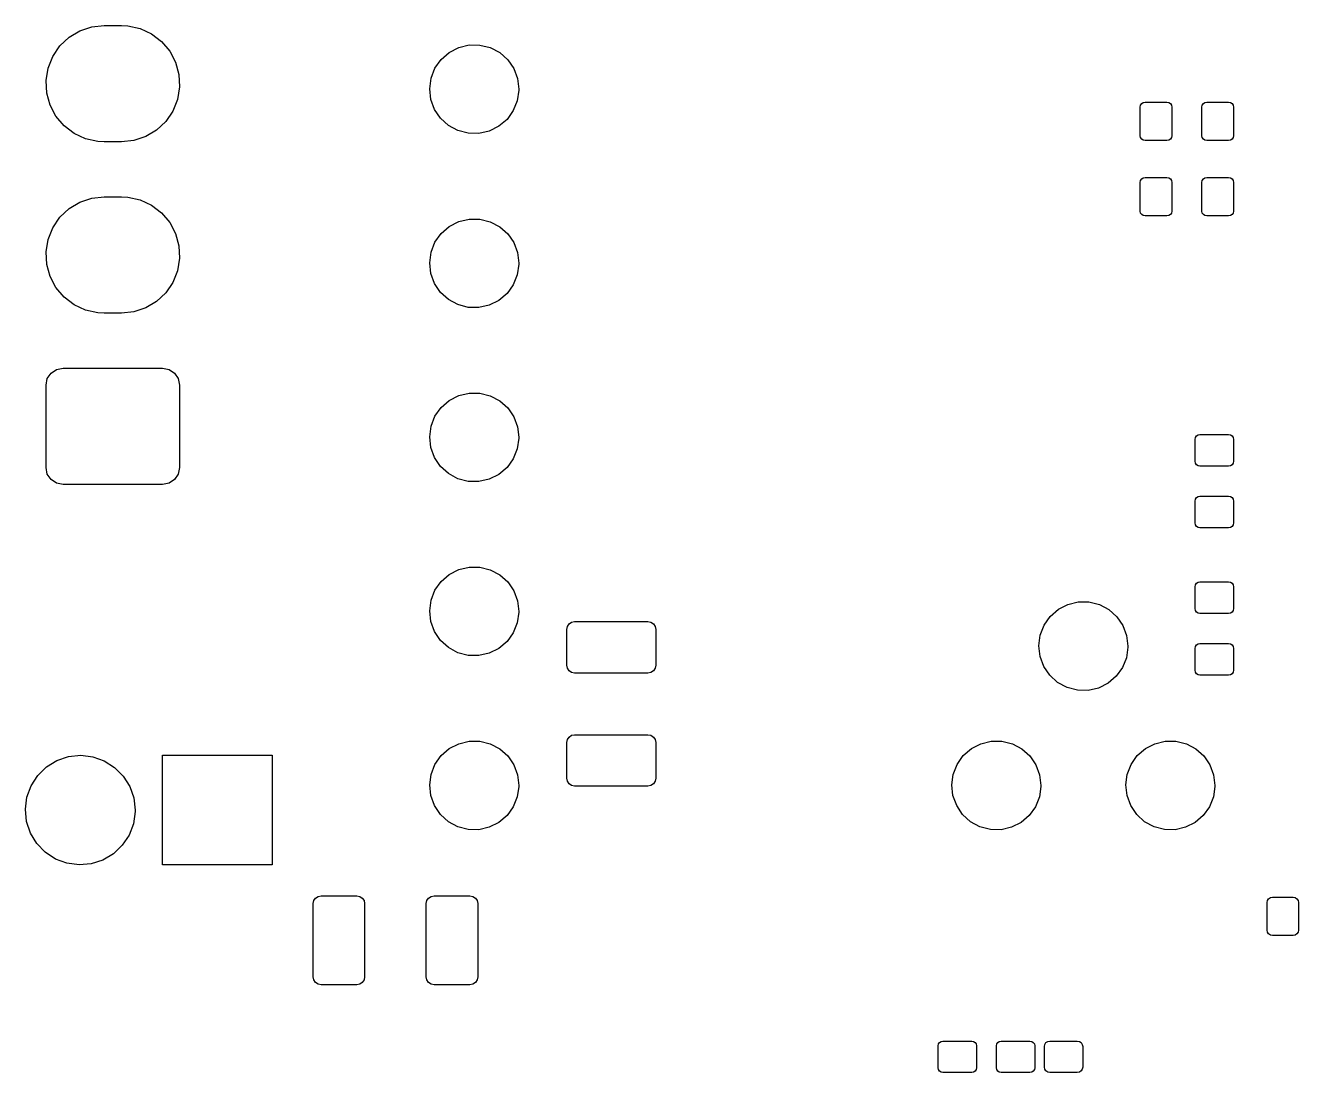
# Model space of a CAD drawing. Extents: x 100.2 to 143.8, y -109.8 to -50.2.
# Drawn here: x 101.2 to 119.78, y -94.38 to -79.1 of the extents above; entities that cross this region are included whole.
import ezdxf

# ---------------------------------------------------------------- set-up
doc = ezdxf.new("R2010")
doc.units = 0
doc.layers.add('BLACK', color=7, linetype='CONTINUOUS')

msp = doc.modelspace()

# ---------------------------------------------------------------- linework, layer by layer
at = {"layer": 'BLACK', "linetype": 'CONTINUOUS'}
for p, q in [((101.993, -79.1784), (102.167, -79.1198)), ((102.167, -79.1198), (102.35, -79.1)), ((102.35, -79.1), (102.6, -79.1)), ((102.6, -79.1), (102.695, -79.1053)), ((102.695, -79.1053), (102.874, -79.1453)), ((102.874, -79.1453), (103.04, -79.2229)), ((101.703, -79.3991), (101.836, -79.273)), ((101.836, -79.273), (101.993, -79.1784)), ((103.04, -79.2229), (103.186, -79.3345)), ((103.186, -79.3345), (103.305, -79.4747)), ((101.599, -79.5509), (101.703, -79.3991)), ((103.305, -79.4747), (103.39, -79.6371)), ((107.267, -79.5951), (107.385, -79.4924)), ((107.385, -79.4924), (107.523, -79.4208)), ((107.523, -79.4208), (107.675, -79.3843)), ((107.675, -79.3843), (107.831, -79.3851)), ((107.831, -79.3851), (107.983, -79.4232)), ((107.983, -79.4232), (108.121, -79.4963)), ((108.121, -79.4963), (108.238, -79.6001)), ((101.531, -79.7214), (101.599, -79.5509)), ((103.39, -79.6371), (103.439, -79.8141)), ((107.177, -79.7228), (107.267, -79.5951)), ((108.238, -79.6001), (108.326, -79.7289)), ((101.501, -79.9026), (101.531, -79.7214)), ((103.439, -79.8141), (103.449, -79.9974)), ((107.1, -80.0232), (107.12, -79.8684)), ((107.12, -79.8684), (107.177, -79.7228)), ((108.326, -79.7289), (108.381, -79.875)), ((108.381, -79.875), (108.4, -80.03)), ((101.511, -80.0859), (101.501, -79.9026)), ((103.449, -79.9974), (103.419, -80.1786)), ((107.117, -80.1784), (107.1, -80.0232)), ((108.4, -80.0436), (108.378, -80.1982)), ((108.4, -80.03), (108.4, -80.0436)), ((101.56, -80.2629), (101.511, -80.0859)), ((101.645, -80.4253), (101.56, -80.2629)), ((103.419, -80.1786), (103.351, -80.3491)), ((107.171, -80.3251), (107.117, -80.1784)), ((108.378, -80.1982), (108.32, -80.3431)), ((117.47, -80.29), (117.475, -80.2632)), ((117.475, -80.2632), (117.491, -80.2405)), ((117.491, -80.2405), (117.513, -80.2253)), ((117.513, -80.2253), (117.54, -80.22)), ((117.54, -80.22), (117.86, -80.22)), ((117.86, -80.22), (117.887, -80.2253)), ((117.887, -80.2253), (117.909, -80.2405)), ((117.909, -80.2405), (117.925, -80.2632)), ((117.925, -80.2632), (117.93, -80.29)), ((118.37, -80.29), (118.375, -80.2632)), ((118.375, -80.2632), (118.391, -80.2405)), ((118.391, -80.2405), (118.413, -80.2253)), ((118.413, -80.2253), (118.44, -80.22)), ((118.44, -80.22), (118.76, -80.22)), ((118.76, -80.22), (118.787, -80.2253)), ((118.787, -80.2253), (118.809, -80.2405)), ((118.809, -80.2405), (118.825, -80.2632)), ((118.825, -80.2632), (118.83, -80.29)), ((101.764, -80.5655), (101.645, -80.4253)), ((103.351, -80.3491), (103.247, -80.5009)), ((107.258, -80.4547), (107.171, -80.3251)), ((108.32, -80.3431), (108.228, -80.47)), ((117.47, -80.71), (117.47, -80.29)), ((117.93, -80.29), (117.93, -80.71)), ((118.37, -80.71), (118.37, -80.29)), ((118.83, -80.29), (118.83, -80.71)), ((101.91, -80.6771), (101.764, -80.5655)), ((103.114, -80.6271), (102.957, -80.7216)), ((103.247, -80.5009), (103.114, -80.6271)), ((107.373, -80.5598), (107.258, -80.4547)), ((107.511, -80.6344), (107.373, -80.5598)), ((107.662, -80.674), (107.511, -80.6344)), ((108.11, -80.5714), (107.97, -80.6416)), ((108.228, -80.47), (108.11, -80.5714)), ((102.076, -80.7547), (101.91, -80.6771)), ((102.255, -80.7947), (102.076, -80.7547)), ((102.35, -80.8), (102.255, -80.7947)), ((102.6, -80.8), (102.35, -80.8)), ((102.783, -80.7802), (102.6, -80.8)), ((102.957, -80.7216), (102.783, -80.7802)), ((107.818, -80.6764), (107.662, -80.674)), ((107.97, -80.6416), (107.818, -80.6764)), ((117.475, -80.7368), (117.47, -80.71)), ((117.491, -80.7595), (117.475, -80.7368)), ((117.513, -80.7747), (117.491, -80.7595)), ((117.54, -80.78), (117.513, -80.7747)), ((117.86, -80.78), (117.54, -80.78)), ((117.887, -80.7747), (117.86, -80.78)), ((117.909, -80.7595), (117.887, -80.7747)), ((117.925, -80.7368), (117.909, -80.7595)), ((117.93, -80.71), (117.925, -80.7368)), ((118.375, -80.7368), (118.37, -80.71)), ((118.391, -80.7595), (118.375, -80.7368)), ((118.413, -80.7747), (118.391, -80.7595)), ((118.44, -80.78), (118.413, -80.7747)), ((118.76, -80.78), (118.44, -80.78)), ((118.787, -80.7747), (118.76, -80.78)), ((118.809, -80.7595), (118.787, -80.7747)), ((118.825, -80.7368), (118.809, -80.7595)), ((118.83, -80.71), (118.825, -80.7368)), ((117.47, -81.39), (117.475, -81.3632)), ((117.475, -81.3632), (117.491, -81.3405)), ((117.491, -81.3405), (117.513, -81.3253)), ((117.513, -81.3253), (117.54, -81.32)), ((117.54, -81.32), (117.86, -81.32)), ((117.86, -81.32), (117.887, -81.3253)), ((117.887, -81.3253), (117.909, -81.3405)), ((117.909, -81.3405), (117.925, -81.3632)), ((117.925, -81.3632), (117.93, -81.39)), ((118.37, -81.39), (118.375, -81.3632)), ((118.375, -81.3632), (118.391, -81.3405)), ((118.391, -81.3405), (118.413, -81.3253)), ((118.413, -81.3253), (118.44, -81.32)), ((118.44, -81.32), (118.76, -81.32)), ((118.76, -81.32), (118.787, -81.3253)), ((118.787, -81.3253), (118.809, -81.3405)), ((118.809, -81.3405), (118.825, -81.3632)), ((118.825, -81.3632), (118.83, -81.39)), ((117.47, -81.81), (117.47, -81.39)), ((117.93, -81.39), (117.93, -81.81)), ((118.37, -81.81), (118.37, -81.39)), ((118.83, -81.39), (118.83, -81.81)), ((101.836, -81.773), (101.993, -81.6784)), ((101.993, -81.6784), (102.167, -81.6198)), ((102.167, -81.6198), (102.35, -81.6)), ((102.35, -81.6), (102.6, -81.6)), ((102.6, -81.6), (102.695, -81.6053)), ((102.695, -81.6053), (102.874, -81.6453)), ((102.874, -81.6453), (103.04, -81.7229)), ((103.04, -81.7229), (103.186, -81.8345)), ((101.599, -82.0509), (101.703, -81.8991)), ((101.703, -81.8991), (101.836, -81.773)), ((103.186, -81.8345), (103.305, -81.9747)), ((107.523, -81.9608), (107.675, -81.9243)), ((107.675, -81.9243), (107.831, -81.9251)), ((107.831, -81.9251), (107.983, -81.9632)), ((117.475, -81.8368), (117.47, -81.81)), ((117.491, -81.8595), (117.475, -81.8368)), ((117.513, -81.8747), (117.491, -81.8595)), ((117.54, -81.88), (117.513, -81.8747)), ((117.86, -81.88), (117.54, -81.88)), ((117.887, -81.8747), (117.86, -81.88)), ((117.909, -81.8595), (117.887, -81.8747)), ((117.925, -81.8368), (117.909, -81.8595)), ((117.93, -81.81), (117.925, -81.8368)), ((118.375, -81.8368), (118.37, -81.81)), ((118.391, -81.8595), (118.375, -81.8368)), ((118.413, -81.8747), (118.391, -81.8595)), ((118.44, -81.88), (118.413, -81.8747)), ((118.76, -81.88), (118.44, -81.88)), ((118.787, -81.8747), (118.76, -81.88)), ((118.809, -81.8595), (118.787, -81.8747)), ((118.825, -81.8368), (118.809, -81.8595)), ((118.83, -81.81), (118.825, -81.8368)), ((101.531, -82.2214), (101.599, -82.0509)), ((103.305, -81.9747), (103.39, -82.1371)), ((107.267, -82.1351), (107.385, -82.0324)), ((107.385, -82.0324), (107.523, -81.9608)), ((107.983, -81.9632), (108.121, -82.0363)), ((108.121, -82.0363), (108.238, -82.1401)), ((101.501, -82.4026), (101.531, -82.2214)), ((103.39, -82.1371), (103.439, -82.3141)), ((107.12, -82.4084), (107.177, -82.2628)), ((107.177, -82.2628), (107.267, -82.1351)), ((108.238, -82.1401), (108.326, -82.2689)), ((108.326, -82.2689), (108.381, -82.415)), ((101.511, -82.5859), (101.501, -82.4026)), ((103.439, -82.3141), (103.449, -82.4974)), ((107.1, -82.5632), (107.12, -82.4084)), ((108.381, -82.415), (108.4, -82.57)), ((101.56, -82.7629), (101.511, -82.5859)), ((103.419, -82.6786), (103.351, -82.8491)), ((103.449, -82.4974), (103.419, -82.6786)), ((107.117, -82.7184), (107.1, -82.5632)), ((108.4, -82.5836), (108.378, -82.7382)), ((108.4, -82.57), (108.4, -82.5836)), ((101.645, -82.9253), (101.56, -82.7629)), ((103.351, -82.8491), (103.247, -83.0009)), ((107.171, -82.8651), (107.117, -82.7184)), ((107.258, -82.9947), (107.171, -82.8651)), ((108.378, -82.7382), (108.32, -82.8831)), ((101.764, -83.0655), (101.645, -82.9253)), ((103.247, -83.0009), (103.114, -83.1271)), ((107.373, -83.0998), (107.258, -82.9947)), ((108.228, -83.01), (108.11, -83.1114)), ((108.32, -82.8831), (108.228, -83.01)), ((101.91, -83.1771), (101.764, -83.0655)), ((102.076, -83.2547), (101.91, -83.1771)), ((102.957, -83.2216), (102.783, -83.2802)), ((103.114, -83.1271), (102.957, -83.2216)), ((107.511, -83.1744), (107.373, -83.0998)), ((107.662, -83.214), (107.511, -83.1744)), ((107.818, -83.2164), (107.662, -83.214)), ((107.97, -83.1816), (107.818, -83.2164)), ((108.11, -83.1114), (107.97, -83.1816)), ((102.255, -83.2947), (102.076, -83.2547)), ((102.35, -83.3), (102.255, -83.2947)), ((102.6, -83.3), (102.35, -83.3)), ((102.783, -83.2802), (102.6, -83.3)), ((101.573, -84.1732), (101.654, -84.119)), ((101.654, -84.119), (101.75, -84.1)), ((101.75, -84.1), (103.2, -84.1)), ((103.2, -84.1), (103.296, -84.119)), ((103.296, -84.119), (103.377, -84.1732)), ((101.5, -84.35), (101.519, -84.2543)), ((101.5, -85.55), (101.5, -84.35)), ((101.519, -84.2543), (101.573, -84.1732)), ((103.377, -84.1732), (103.431, -84.2543)), ((103.431, -84.2543), (103.45, -84.35)), ((103.45, -84.35), (103.45, -85.55)), ((107.385, -84.5724), (107.523, -84.5008)), ((107.523, -84.5008), (107.675, -84.4643)), ((107.675, -84.4643), (107.831, -84.4651)), ((107.831, -84.4651), (107.983, -84.5032)), ((107.983, -84.5032), (108.121, -84.5763)), ((107.177, -84.8028), (107.267, -84.6751)), ((107.267, -84.6751), (107.385, -84.5724)), ((108.121, -84.5763), (108.238, -84.6801)), ((108.238, -84.6801), (108.326, -84.8089)), ((107.12, -84.9484), (107.177, -84.8028)), ((108.326, -84.8089), (108.381, -84.955)), ((107.1, -85.1032), (107.12, -84.9484)), ((108.381, -84.955), (108.4, -85.11)), ((118.275, -85.1132), (118.291, -85.0905)), ((118.291, -85.0905), (118.313, -85.0753)), ((118.313, -85.0753), (118.34, -85.07)), ((118.34, -85.07), (118.76, -85.07)), ((118.76, -85.07), (118.787, -85.0753)), ((118.787, -85.0753), (118.809, -85.0905)), ((118.809, -85.0905), (118.825, -85.1132)), ((107.117, -85.2584), (107.1, -85.1032)), ((107.171, -85.4051), (107.117, -85.2584)), ((108.378, -85.2782), (108.32, -85.4231)), ((108.4, -85.1236), (108.378, -85.2782)), ((108.4, -85.11), (108.4, -85.1236)), ((118.27, -85.14), (118.275, -85.1132)), ((118.27, -85.46), (118.27, -85.14)), ((118.825, -85.1132), (118.83, -85.14)), ((118.83, -85.14), (118.83, -85.46)), ((107.258, -85.5347), (107.171, -85.4051)), ((108.32, -85.4231), (108.228, -85.55)), ((118.275, -85.4868), (118.27, -85.46)), ((118.83, -85.46), (118.825, -85.4868)), ((101.519, -85.6457), (101.5, -85.55)), ((101.573, -85.7268), (101.519, -85.6457)), ((103.431, -85.6457), (103.377, -85.7268)), ((103.45, -85.55), (103.431, -85.6457)), ((107.373, -85.6398), (107.258, -85.5347)), ((107.511, -85.7144), (107.373, -85.6398)), ((108.11, -85.6514), (107.97, -85.7216)), ((108.228, -85.55), (108.11, -85.6514)), ((118.291, -85.5095), (118.275, -85.4868)), ((118.313, -85.5247), (118.291, -85.5095)), ((118.34, -85.53), (118.313, -85.5247)), ((118.76, -85.53), (118.34, -85.53)), ((118.787, -85.5247), (118.76, -85.53)), ((118.809, -85.5095), (118.787, -85.5247)), ((118.825, -85.4868), (118.809, -85.5095)), ((101.654, -85.781), (101.573, -85.7268)), ((101.75, -85.8), (101.654, -85.781)), ((103.2, -85.8), (101.75, -85.8)), ((103.296, -85.781), (103.2, -85.8)), ((103.377, -85.7268), (103.296, -85.781)), ((107.662, -85.754), (107.511, -85.7144)), ((107.818, -85.7564), (107.662, -85.754)), ((107.97, -85.7216), (107.818, -85.7564)), ((118.27, -86.04), (118.275, -86.0132)), ((118.275, -86.0132), (118.291, -85.9905)), ((118.291, -85.9905), (118.313, -85.9753)), ((118.313, -85.9753), (118.34, -85.97)), ((118.34, -85.97), (118.76, -85.97)), ((118.76, -85.97), (118.787, -85.9753)), ((118.787, -85.9753), (118.809, -85.9905)), ((118.809, -85.9905), (118.825, -86.0132)), ((118.825, -86.0132), (118.83, -86.04)), ((118.27, -86.36), (118.27, -86.04)), ((118.83, -86.04), (118.83, -86.36)), ((118.275, -86.3868), (118.27, -86.36)), ((118.291, -86.4095), (118.275, -86.3868)), ((118.825, -86.3868), (118.809, -86.4095)), ((118.83, -86.36), (118.825, -86.3868)), ((118.313, -86.4247), (118.291, -86.4095)), ((118.34, -86.43), (118.313, -86.4247)), ((118.76, -86.43), (118.34, -86.43)), ((118.787, -86.4247), (118.76, -86.43)), ((118.809, -86.4095), (118.787, -86.4247)), ((107.267, -87.2151), (107.385, -87.1124)), ((107.385, -87.1124), (107.523, -87.0408)), ((107.523, -87.0408), (107.675, -87.0043)), ((107.675, -87.0043), (107.831, -87.0051)), ((107.831, -87.0051), (107.983, -87.0432)), ((107.983, -87.0432), (108.121, -87.1163)), ((108.121, -87.1163), (108.238, -87.2201)), ((107.177, -87.3428), (107.267, -87.2151)), ((108.238, -87.2201), (108.326, -87.3489)), ((118.27, -87.29), (118.275, -87.2632)), ((118.27, -87.61), (118.27, -87.29)), ((118.275, -87.2632), (118.291, -87.2405)), ((118.291, -87.2405), (118.313, -87.2253)), ((118.313, -87.2253), (118.34, -87.22)), ((118.34, -87.22), (118.76, -87.22)), ((118.76, -87.22), (118.787, -87.2253)), ((118.787, -87.2253), (118.809, -87.2405)), ((118.809, -87.2405), (118.825, -87.2632)), ((118.825, -87.2632), (118.83, -87.29)), ((118.83, -87.29), (118.83, -87.61)), ((107.1, -87.6432), (107.12, -87.4884)), ((107.12, -87.4884), (107.177, -87.3428)), ((108.326, -87.3489), (108.381, -87.495)), ((108.381, -87.495), (108.4, -87.65)), ((107.117, -87.7984), (107.1, -87.6432)), ((108.4, -87.6636), (108.378, -87.8182)), ((108.4, -87.65), (108.4, -87.6636)), ((116.157, -87.7231), (116.275, -87.6204)), ((116.275, -87.6204), (116.413, -87.5488)), ((116.413, -87.5488), (116.565, -87.5123)), ((116.565, -87.5123), (116.721, -87.5131)), ((116.721, -87.5131), (116.873, -87.5512)), ((116.873, -87.5512), (117.011, -87.6243)), ((117.011, -87.6243), (117.128, -87.7281)), ((118.275, -87.6368), (118.27, -87.61)), ((118.291, -87.6595), (118.275, -87.6368)), ((118.313, -87.6747), (118.291, -87.6595)), ((118.34, -87.68), (118.313, -87.6747)), ((118.76, -87.68), (118.34, -87.68)), ((118.787, -87.6747), (118.76, -87.68)), ((118.809, -87.6595), (118.787, -87.6747)), ((118.825, -87.6368), (118.809, -87.6595)), ((118.83, -87.61), (118.825, -87.6368)), ((107.171, -87.9451), (107.117, -87.7984)), ((108.378, -87.8182), (108.32, -87.9631)), ((109.1, -87.915), (109.109, -87.871)), ((109.109, -87.871), (109.134, -87.8337)), ((109.134, -87.8337), (109.171, -87.8088)), ((109.171, -87.8088), (109.215, -87.8)), ((109.215, -87.8), (110.285, -87.8)), ((110.285, -87.8), (110.329, -87.8088)), ((110.329, -87.8088), (110.366, -87.8337)), ((110.366, -87.8337), (110.391, -87.871)), ((110.391, -87.871), (110.4, -87.915)), ((116.01, -87.9964), (116.067, -87.8508)), ((116.067, -87.8508), (116.157, -87.7231)), ((117.128, -87.7281), (117.216, -87.8569)), ((117.216, -87.8569), (117.271, -88.003)), ((107.258, -88.0747), (107.171, -87.9451)), ((108.32, -87.9631), (108.228, -88.09)), ((109.1, -88.435), (109.1, -87.915)), ((110.4, -87.915), (110.4, -88.435)), ((115.99, -88.1512), (116.01, -87.9964)), ((117.271, -88.003), (117.29, -88.158)), ((107.373, -88.1798), (107.258, -88.0747)), ((107.511, -88.2544), (107.373, -88.1798)), ((107.662, -88.294), (107.511, -88.2544)), ((108.11, -88.1914), (107.97, -88.2616)), ((108.228, -88.09), (108.11, -88.1914)), ((116.007, -88.3064), (115.99, -88.1512)), ((117.29, -88.1716), (117.268, -88.3262)), ((117.29, -88.158), (117.29, -88.1716)), ((118.27, -88.19), (118.275, -88.1632)), ((118.27, -88.51), (118.27, -88.19)), ((118.275, -88.1632), (118.291, -88.1405)), ((118.291, -88.1405), (118.313, -88.1253)), ((118.313, -88.1253), (118.34, -88.12)), ((118.34, -88.12), (118.76, -88.12)), ((118.76, -88.12), (118.787, -88.1253)), ((118.787, -88.1253), (118.809, -88.1405)), ((118.809, -88.1405), (118.825, -88.1632)), ((118.825, -88.1632), (118.83, -88.19)), ((118.83, -88.19), (118.83, -88.51)), ((107.818, -88.2964), (107.662, -88.294)), ((107.97, -88.2616), (107.818, -88.2964)), ((109.109, -88.479), (109.1, -88.435)), ((110.4, -88.435), (110.391, -88.479)), ((116.061, -88.4531), (116.007, -88.3064)), ((117.268, -88.3262), (117.21, -88.4711)), ((109.134, -88.5163), (109.109, -88.479)), ((109.171, -88.5412), (109.134, -88.5163)), ((109.215, -88.55), (109.171, -88.5412)), ((110.285, -88.55), (109.215, -88.55)), ((110.329, -88.5412), (110.285, -88.55)), ((110.366, -88.5163), (110.329, -88.5412)), ((110.391, -88.479), (110.366, -88.5163)), ((116.148, -88.5827), (116.061, -88.4531)), ((116.263, -88.6878), (116.148, -88.5827)), ((117.118, -88.598), (117, -88.6994)), ((117.21, -88.4711), (117.118, -88.598)), ((118.275, -88.5368), (118.27, -88.51)), ((118.291, -88.5595), (118.275, -88.5368)), ((118.313, -88.5747), (118.291, -88.5595)), ((118.34, -88.58), (118.313, -88.5747)), ((118.76, -88.58), (118.34, -88.58)), ((118.787, -88.5747), (118.76, -88.58)), ((118.809, -88.5595), (118.787, -88.5747)), ((118.825, -88.5368), (118.809, -88.5595)), ((118.83, -88.51), (118.825, -88.5368)), ((116.401, -88.7624), (116.263, -88.6878)), ((116.552, -88.802), (116.401, -88.7624)), ((116.708, -88.8044), (116.552, -88.802)), ((116.86, -88.7696), (116.708, -88.8044)), ((117, -88.6994), (116.86, -88.7696)), ((107.523, -89.5808), (107.675, -89.5443)), ((107.675, -89.5443), (107.831, -89.5451)), ((107.831, -89.5451), (107.983, -89.5832)), ((109.1, -89.565), (109.109, -89.521)), ((109.109, -89.521), (109.134, -89.4837)), ((109.134, -89.4837), (109.171, -89.4588)), ((109.171, -89.4588), (109.215, -89.45)), ((109.215, -89.45), (110.285, -89.45)), ((110.285, -89.45), (110.329, -89.4588)), ((110.329, -89.4588), (110.366, -89.4837)), ((110.366, -89.4837), (110.391, -89.521)), ((110.391, -89.521), (110.4, -89.565)), ((115.143, -89.5808), (115.295, -89.5443)), ((115.295, -89.5443), (115.451, -89.5451)), ((115.451, -89.5451), (115.603, -89.5832)), ((117.683, -89.5808), (117.835, -89.5443)), ((117.835, -89.5443), (117.991, -89.5451)), ((117.991, -89.5451), (118.143, -89.5832)), ((107.267, -89.7551), (107.385, -89.6524)), ((107.385, -89.6524), (107.523, -89.5808)), ((107.983, -89.5832), (108.121, -89.6563)), ((108.121, -89.6563), (108.238, -89.7601)), ((109.1, -90.085), (109.1, -89.565)), ((110.4, -89.565), (110.4, -90.085)), ((114.887, -89.7551), (115.005, -89.6524)), ((115.005, -89.6524), (115.143, -89.5808)), ((115.603, -89.5832), (115.741, -89.6563)), ((115.741, -89.6563), (115.858, -89.7601)), ((117.427, -89.7551), (117.545, -89.6524)), ((117.545, -89.6524), (117.683, -89.5808)), ((118.143, -89.5832), (118.281, -89.6563)), ((118.281, -89.6563), (118.398, -89.7601)), ((101.38, -90.0444), (101.507, -89.9196)), ((101.507, -89.9196), (101.659, -89.8261)), ((101.659, -89.8261), (101.828, -89.7687)), ((101.828, -89.7687), (102.006, -89.75)), ((102.006, -89.75), (102.183, -89.7711)), ((102.183, -89.7711), (102.351, -89.831)), ((102.351, -89.831), (102.501, -89.9265)), ((102.501, -89.9265), (102.627, -90.0531)), ((103.2, -91.35), (103.2, -89.75)), ((103.2, -89.75), (104.8, -89.75)), ((104.8, -89.75), (104.8, -91.35)), ((107.12, -90.0284), (107.177, -89.8828)), ((107.177, -89.8828), (107.267, -89.7551)), ((108.238, -89.7601), (108.326, -89.8889)), ((108.326, -89.8889), (108.381, -90.035)), ((114.74, -90.0284), (114.797, -89.8828)), ((114.797, -89.8828), (114.887, -89.7551)), ((115.858, -89.7601), (115.946, -89.8889)), ((115.946, -89.8889), (116.001, -90.035)), ((117.28, -90.0284), (117.337, -89.8828)), ((117.337, -89.8828), (117.427, -89.7551)), ((118.398, -89.7601), (118.486, -89.8889)), ((118.486, -89.8889), (118.541, -90.035)), ((101.283, -90.1943), (101.38, -90.0444)), ((102.627, -90.0531), (102.721, -90.2043)), ((107.1, -90.1832), (107.12, -90.0284)), ((108.381, -90.035), (108.4, -90.19)), ((109.109, -90.129), (109.1, -90.085)), ((110.4, -90.085), (110.391, -90.129)), ((114.72, -90.1832), (114.74, -90.0284)), ((116.001, -90.035), (116.02, -90.19)), ((117.26, -90.1832), (117.28, -90.0284)), ((118.541, -90.035), (118.56, -90.19)), ((101.222, -90.3619), (101.283, -90.1943)), ((102.721, -90.2043), (102.78, -90.3728)), ((107.117, -90.3384), (107.1, -90.1832)), ((108.4, -90.2036), (108.378, -90.3582)), ((108.4, -90.19), (108.4, -90.2036)), ((109.134, -90.1663), (109.109, -90.129)), ((109.171, -90.1912), (109.134, -90.1663)), ((109.215, -90.2), (109.171, -90.1912)), ((110.285, -90.2), (109.215, -90.2)), ((110.329, -90.1912), (110.285, -90.2)), ((110.366, -90.1663), (110.329, -90.1912)), ((110.391, -90.129), (110.366, -90.1663)), ((114.737, -90.3384), (114.72, -90.1832)), ((116.02, -90.2036), (115.998, -90.3582)), ((116.02, -90.19), (116.02, -90.2036)), ((117.277, -90.3384), (117.26, -90.1832)), ((118.56, -90.2036), (118.538, -90.3582)), ((118.56, -90.19), (118.56, -90.2036)), ((101.2, -90.5388), (101.222, -90.3619)), ((102.78, -90.3728), (102.8, -90.55)), ((107.171, -90.4851), (107.117, -90.3384)), ((108.378, -90.3582), (108.32, -90.5031)), ((114.791, -90.4851), (114.737, -90.3384)), ((115.998, -90.3582), (115.94, -90.5031)), ((117.331, -90.4851), (117.277, -90.3384)), ((118.538, -90.3582), (118.48, -90.5031)), ((101.217, -90.7163), (101.2, -90.5388)), ((102.8, -90.5723), (102.775, -90.749)), ((102.8, -90.55), (102.8, -90.5723)), ((107.258, -90.6147), (107.171, -90.4851)), ((107.373, -90.7198), (107.258, -90.6147)), ((108.228, -90.63), (108.11, -90.7314)), ((108.32, -90.5031), (108.228, -90.63)), ((114.878, -90.6147), (114.791, -90.4851)), ((114.993, -90.7198), (114.878, -90.6147)), ((115.848, -90.63), (115.73, -90.7314)), ((115.94, -90.5031), (115.848, -90.63)), ((117.418, -90.6147), (117.331, -90.4851)), ((117.533, -90.7198), (117.418, -90.6147)), ((118.388, -90.63), (118.27, -90.7314)), ((118.48, -90.5031), (118.388, -90.63)), ((101.274, -90.8856), (101.217, -90.7163)), ((102.775, -90.749), (102.712, -90.9157)), ((107.511, -90.7944), (107.373, -90.7198)), ((107.662, -90.834), (107.511, -90.7944)), ((107.818, -90.8364), (107.662, -90.834)), ((107.97, -90.8016), (107.818, -90.8364)), ((108.11, -90.7314), (107.97, -90.8016)), ((115.131, -90.7944), (114.993, -90.7198)), ((115.282, -90.834), (115.131, -90.7944)), ((115.438, -90.8364), (115.282, -90.834)), ((115.59, -90.8016), (115.438, -90.8364)), ((115.73, -90.7314), (115.59, -90.8016)), ((117.671, -90.7944), (117.533, -90.7198)), ((117.822, -90.834), (117.671, -90.7944)), ((117.978, -90.8364), (117.822, -90.834)), ((118.13, -90.8016), (117.978, -90.8364)), ((118.27, -90.7314), (118.13, -90.8016)), ((101.366, -91.0381), (101.274, -90.8856)), ((101.49, -91.1664), (101.366, -91.0381)), ((102.712, -90.9157), (102.613, -91.0642)), ((101.639, -91.2641), (101.49, -91.1664)), ((102.484, -91.1872), (102.33, -91.2785)), ((102.613, -91.0642), (102.484, -91.1872)), ((101.806, -91.3262), (101.639, -91.2641)), ((101.983, -91.3498), (101.806, -91.3262)), ((102.161, -91.3337), (101.983, -91.3498)), ((102.33, -91.2785), (102.161, -91.3337)), ((104.8, -91.35), (103.2, -91.35)), ((105.4, -91.915), (105.409, -91.871)), ((105.4, -92.985), (105.4, -91.915)), ((105.409, -91.871), (105.434, -91.8337)), ((105.434, -91.8337), (105.471, -91.8088)), ((105.471, -91.8088), (105.515, -91.8)), ((105.515, -91.8), (106.035, -91.8)), ((106.035, -91.8), (106.079, -91.8088)), ((106.079, -91.8088), (106.116, -91.8337)), ((106.116, -91.8337), (106.141, -91.871)), ((106.141, -91.871), (106.15, -91.915)), ((106.15, -91.915), (106.15, -92.985)), ((107.05, -91.915), (107.059, -91.871)), ((107.05, -92.985), (107.05, -91.915)), ((107.059, -91.871), (107.084, -91.8337)), ((107.084, -91.8337), (107.121, -91.8088)), ((107.121, -91.8088), (107.165, -91.8)), ((107.165, -91.8), (107.685, -91.8)), ((107.685, -91.8), (107.729, -91.8088)), ((107.729, -91.8088), (107.766, -91.8337)), ((107.766, -91.8337), (107.791, -91.871)), ((107.791, -91.871), (107.8, -91.915)), ((107.8, -91.915), (107.8, -92.985)), ((119.32, -91.9), (119.326, -91.8694)), ((119.32, -92.3), (119.32, -91.9)), ((119.326, -91.8694), (119.343, -91.8434)), ((119.343, -91.8434), (119.369, -91.8261)), ((119.369, -91.8261), (119.4, -91.82)), ((119.4, -91.82), (119.7, -91.82)), ((119.7, -91.82), (119.731, -91.8261)), ((119.731, -91.8261), (119.757, -91.8434)), ((119.757, -91.8434), (119.774, -91.8694)), ((119.774, -91.8694), (119.78, -91.9)), ((119.78, -91.9), (119.78, -92.3)), ((119.326, -92.3306), (119.32, -92.3)), ((119.343, -92.3566), (119.326, -92.3306)), ((119.774, -92.3306), (119.757, -92.3566)), ((119.78, -92.3), (119.774, -92.3306)), ((119.369, -92.3739), (119.343, -92.3566)), ((119.4, -92.38), (119.369, -92.3739)), ((119.7, -92.38), (119.4, -92.38)), ((119.731, -92.3739), (119.7, -92.38)), ((119.757, -92.3566), (119.731, -92.3739)), ((105.409, -93.029), (105.4, -92.985)), ((105.434, -93.0663), (105.409, -93.029)), ((105.471, -93.0912), (105.434, -93.0663)), ((106.116, -93.0663), (106.079, -93.0912)), ((106.141, -93.029), (106.116, -93.0663)), ((106.15, -92.985), (106.141, -93.029)), ((107.059, -93.029), (107.05, -92.985)), ((107.084, -93.0663), (107.059, -93.029)), ((107.121, -93.0912), (107.084, -93.0663)), ((107.766, -93.0663), (107.729, -93.0912)), ((107.791, -93.029), (107.766, -93.0663)), ((107.8, -92.985), (107.791, -93.029)), ((105.515, -93.1), (105.471, -93.0912)), ((106.035, -93.1), (105.515, -93.1)), ((106.079, -93.0912), (106.035, -93.1)), ((107.165, -93.1), (107.121, -93.0912)), ((107.685, -93.1), (107.165, -93.1)), ((107.729, -93.0912), (107.685, -93.1)), ((114.52, -93.99), (114.525, -93.9632)), ((114.52, -94.31), (114.52, -93.99)), ((114.525, -93.9632), (114.541, -93.9405)), ((114.541, -93.9405), (114.563, -93.9253)), ((114.563, -93.9253), (114.59, -93.92)), ((114.59, -93.92), (115.01, -93.92)), ((115.01, -93.92), (115.037, -93.9253)), ((115.037, -93.9253), (115.059, -93.9405)), ((115.059, -93.9405), (115.075, -93.9632)), ((115.075, -93.9632), (115.08, -93.99)), ((115.08, -93.99), (115.08, -94.31)), ((115.37, -93.99), (115.375, -93.9632)), ((115.37, -94.31), (115.37, -93.99)), ((115.375, -93.9632), (115.391, -93.9405)), ((115.391, -93.9405), (115.413, -93.9253)), ((115.413, -93.9253), (115.44, -93.92)), ((115.44, -93.92), (115.86, -93.92)), ((115.86, -93.92), (115.887, -93.9253)), ((115.887, -93.9253), (115.909, -93.9405)), ((115.909, -93.9405), (115.925, -93.9632)), ((115.925, -93.9632), (115.93, -93.99)), ((115.93, -93.99), (115.93, -94.31)), ((116.07, -94), (116.076, -93.9694)), ((116.07, -94.3), (116.07, -94)), ((116.076, -93.9694), (116.093, -93.9434)), ((116.093, -93.9434), (116.119, -93.9261)), ((116.119, -93.9261), (116.15, -93.92)), ((116.15, -93.92), (116.55, -93.92)), ((116.55, -93.92), (116.581, -93.9261)), ((116.581, -93.9261), (116.607, -93.9434)), ((116.607, -93.9434), (116.624, -93.9694)), ((116.624, -93.9694), (116.63, -94)), ((116.63, -94), (116.63, -94.3)), ((114.525, -94.3368), (114.52, -94.31)), ((114.541, -94.3595), (114.525, -94.3368)), ((114.563, -94.3747), (114.541, -94.3595)), ((114.59, -94.38), (114.563, -94.3747)), ((115.01, -94.38), (114.59, -94.38)), ((115.037, -94.3747), (115.01, -94.38)), ((115.059, -94.3595), (115.037, -94.3747)), ((115.075, -94.3368), (115.059, -94.3595)), ((115.08, -94.31), (115.075, -94.3368)), ((115.375, -94.3368), (115.37, -94.31)), ((115.391, -94.3595), (115.375, -94.3368)), ((115.413, -94.3747), (115.391, -94.3595)), ((115.44, -94.38), (115.413, -94.3747)), ((115.86, -94.38), (115.44, -94.38)), ((115.887, -94.3747), (115.86, -94.38)), ((115.909, -94.3595), (115.887, -94.3747)), ((115.925, -94.3368), (115.909, -94.3595)), ((115.93, -94.31), (115.925, -94.3368)), ((116.076, -94.3306), (116.07, -94.3)), ((116.093, -94.3566), (116.076, -94.3306)), ((116.119, -94.3739), (116.093, -94.3566)), ((116.15, -94.38), (116.119, -94.3739)), ((116.55, -94.38), (116.15, -94.38)), ((116.581, -94.3739), (116.55, -94.38)), ((116.607, -94.3566), (116.581, -94.3739)), ((116.624, -94.3306), (116.607, -94.3566)), ((116.63, -94.3), (116.624, -94.3306))]:
    msp.add_line(p, q, dxfattribs=at)

doc.saveas('drawing.dxf')
